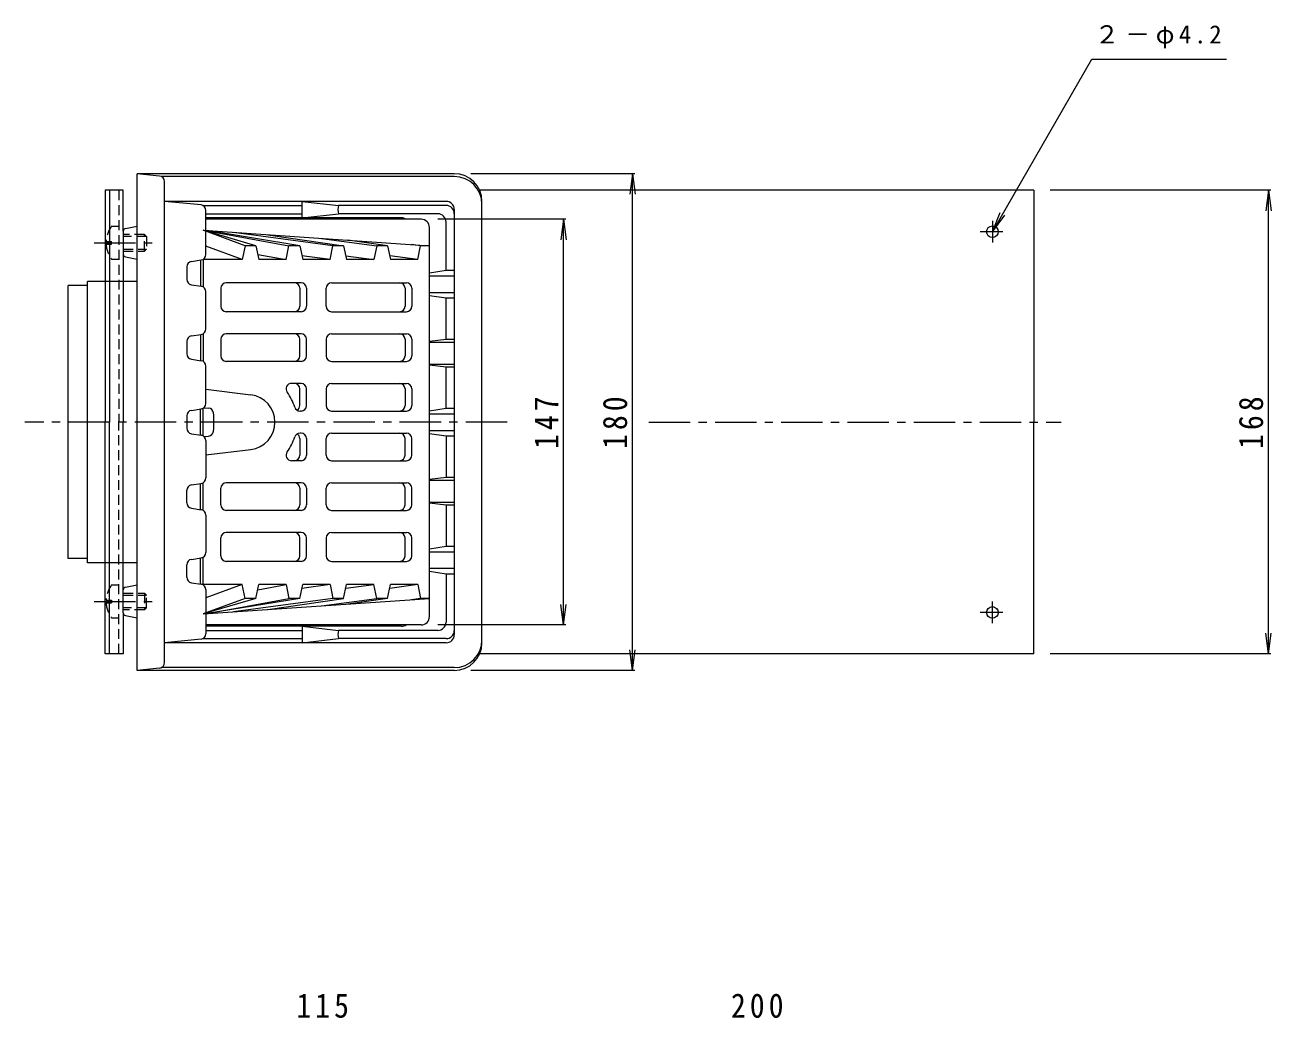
# Model space of a CAD drawing. Units: millimetres, scale not verified. Extents: x -297 to 298, y -412 to 372.
# Drawn here: x -153.5 to 298.1, y 12 to 372 of the extents above; entities that cross this region are included whole.
import ezdxf

# ---------------------------------------------------------------- set-up
doc = ezdxf.new("R2010")
doc.units = ezdxf.units.MM
doc.header["$LTSCALE"] = 3
doc.linetypes.add('CHAIN1', pattern=[8, 5, -1, 1, -1])
doc.linetypes.add('DASHED1', pattern=[1.8, 1.2, -0.6])
for name, color, linetype, lineweight in [('0-0_通り芯', 3, 'Continuous', 9), ('0-1_躯体', 2, 'Continuous', 9), ('0-2_仕上', 6, 'Continuous', 9), ('0-4_その他', 7, 'Continuous', 9), ('0-5_寸法', 7, 'Continuous', 9), ('0-8', 2, 'Continuous', 9), ('0-A', 2, 'DASHED1', 9)]:
    doc.layers.add(name, color=color, linetype=linetype, lineweight=lineweight)
doc.styles.add('ＭＳ ゴシック', font='')
doc.styles.get('ＭＳ ゴシック').set_extended_font_data('MS Gothic')

msp = doc.modelspace()

# ---------------------------------------------------------------- linework, layer by layer
at = {"layer": '0-0_通り芯'}
for p, q in [((-112.896, 138.012), (-112.896, 318.012)), ((2.104, 318.012), (-112.896, 318.012)), ((-104.697, 317.192), (-112.896, 318.012)), ((2.104, 317.012), (-104.045, 317.012)), ((-102.896, 140.822), (-102.896, 315.202)), ((12.104, 148.012), (12.104, 308.012)), ((-117.083, 298.166), (-112.896, 298.964)), ((-117.896, 297.184), (-117.896, 288.839)), ((-117.083, 287.857), (-112.896, 287.059)), ((-137.851, 178.512), (-137.851, 277.512)), ((-130.897, 277.512), (-137.851, 277.512)), ((-112.896, 279.012), (-130.897, 279.012)), ((-130.897, 178.512), (-137.851, 178.512)), ((-117.896, 158.839), (-117.896, 167.184)), ((-117.083, 168.166), (-112.896, 168.964)), ((-117.083, 157.857), (-112.896, 157.059)), ((-104.697, 138.832), (-112.896, 138.012)), ((2.104, 138.012), (-112.896, 138.012)), ((2.104, 139.012), (-104.045, 139.012))]:
    msp.add_line(p, q, dxfattribs=at)
at = {"layer": '0-0_通り芯', "linetype": 'CHAIN1'}
for p, q in [((-128.418, 293.012), (-106.258, 293.012)), ((21.28, 228.012), (-153.522, 228.012)), ((72.599, 228.012), (222.071, 228.012)), ((-128.418, 163.012), (-106.258, 163.012))]:
    msp.add_line(p, q, dxfattribs=at)
at = {"layer": '0-0_通り芯'}
msp.add_lwpolyline([(-112.896, 177.012), (-130.897, 177.012), (-130.897, 279.012)], dxfattribs=at)
for centre, radius, start, end in [((-104.896, 315.202), 2, 0, 84.28885), ((2.104, 308.012), 10, 0, 90), ((2.104, 307.012), 10, 0, 90), ((-116.896, 297.184), 1, 100.78464, 180), ((-116.896, 288.839), 1, 180, 259.21536), ((-116.896, 167.184), 1, 100.78464, 180), ((-116.896, 158.839), 1, 180, 259.21536), ((2.104, 149.012), 10, 270, 0), ((2.104, 148.012), 10, 270, 0), ((-104.896, 140.822), 2, 275.71123, 0)]:
    msp.add_arc(centre, radius, start, end, dxfattribs=at)
at = {"layer": '0-1_躯体'}
for p, q in [((-102.896, 148.012), (-102.896, 308.012)), ((-89.697, 306.692), (-102.896, 308.012)), ((-0.896, 308.012), (-102.896, 308.012)), ((-89.045, 306.512), (-53.005, 306.512)), ((-87.896, 288.746), (-87.896, 304.702)), ((-87.896, 303.512), (-53.005, 303.512)), ((-53.005, 302.012), (-39.896, 303.512)), ((-0.896, 306.512), (-39.896, 306.512)), ((-3.896, 303.512), (-39.896, 303.512)), ((2.104, 305.012), (2.104, 151.012)), ((-17.005, 302.012), (-87.896, 302.012)), ((-0.896, 283.012), (-0.896, 300.512)), ((-93.179, 286.257), (-89.613, 286.766)), ((-94.896, 284.277), (-94.896, 279.746)), ((-6.896, 282.096), (-0.896, 283.012)), ((-6.896, 281.012), (2.104, 281.012)), ((-0.896, 283.012), (2.104, 283.012)), ((-93.179, 277.766), (-89.613, 277.257)), ((-87.896, 261.746), (-87.896, 275.277)), ((-6.896, 275.012), (2.104, 275.012)), ((-6.896, 273.927), (-0.896, 273.012)), ((-0.896, 273.012), (2.104, 273.012)), ((-0.896, 258.012), (-0.896, 273.012)), ((-93.179, 259.257), (-89.613, 259.766)), ((-6.896, 257.292), (-0.896, 258.012)), ((-0.896, 258.012), (2.104, 258.012)), ((-94.896, 257.277), (-94.896, 252.746)), ((-6.896, 257.012), (2.104, 257.012)), ((-93.179, 250.766), (-89.613, 250.257)), ((-6.896, 249.012), (2.104, 249.012)), ((-6.896, 248.731), (-0.896, 248.012)), ((-87.896, 234.746), (-87.896, 248.277)), ((-0.896, 248.012), (2.104, 248.012)), ((-0.896, 233.012), (-0.896, 248.012)), ((-93.179, 232.257), (-89.613, 232.766)), ((-6.896, 232.096), (-0.896, 233.012)), ((-6.896, 231.012), (2.104, 231.012)), ((-0.896, 233.012), (2.104, 233.012)), ((-94.896, 230.277), (-94.896, 225.746)), ((-93.179, 223.766), (-89.613, 223.257)), ((-6.896, 225.012), (2.104, 225.012)), ((-6.896, 223.927), (-0.896, 223.012)), ((-0.896, 223.012), (2.104, 223.012)), ((-0.896, 223.012), (-0.896, 208.012)), ((-87.896, 221.277), (-87.896, 207.746)), ((-6.896, 207.292), (-0.896, 208.012)), ((-0.896, 208.012), (2.104, 208.012)), ((-94.896, 198.746), (-94.896, 203.277)), ((-93.179, 205.257), (-89.613, 205.766)), ((-6.896, 207.012), (2.104, 207.012)), ((-6.896, 199.012), (2.104, 199.012)), ((-6.896, 198.731), (-0.896, 198.012)), ((-93.179, 196.766), (-89.613, 196.257)), ((-87.896, 194.277), (-87.896, 180.746)), ((-0.896, 198.012), (2.104, 198.012)), ((-0.896, 198.012), (-0.896, 183.012)), ((-6.896, 182.096), (-0.896, 183.012)), ((-6.896, 181.012), (2.104, 181.012)), ((-0.896, 183.012), (2.104, 183.012)), ((-94.896, 171.746), (-94.896, 176.277)), ((-93.179, 178.257), (-89.613, 178.766)), ((-6.896, 175.012), (2.104, 175.012)), ((-6.896, 173.927), (-0.896, 173.012)), ((-0.896, 173.012), (2.104, 173.012)), ((-0.896, 173.012), (-0.896, 155.512)), ((-93.179, 169.766), (-89.613, 169.257)), ((-87.896, 167.277), (-87.896, 151.322)), ((-17.005, 154.012), (-87.896, 154.012)), ((-53.005, 154.012), (-39.896, 152.512)), ((-89.697, 149.331), (-102.896, 148.012)), ((-89.045, 149.512), (-53.005, 149.512)), ((-87.896, 152.512), (-53.005, 152.512)), ((-3.896, 152.512), (-39.896, 152.512)), ((-0.896, 149.512), (-39.896, 149.512)), ((-0.896, 148.012), (-102.896, 148.012))]:
    msp.add_line(p, q, dxfattribs=at)
for points in [[(-53.005, 302.012), (-53.005, 308.012), (-39.896, 306.512)], [(-53.005, 154.012), (-53.005, 148.012), (-39.896, 149.512)]]:
    msp.add_lwpolyline(points, dxfattribs=at)
for centre, radius, start, end in [((-0.896, 305.012), 3, 0, 90), ((-89.896, 304.702), 2, 0, 84.28955), ((-33.835, 305.012), 6.244, 166.09993, 193.90007), ((-3.896, 300.512), 3, 0, 90), ((-0.896, 303.512), 3, 0, 90), ((-17.005, 299.012), 3, 56.44051, 90), ((-92.896, 284.277), 2, 98.13071, 180), ((-89.896, 288.746), 2, 278.13071, 0), ((-92.896, 279.746), 2, 180, 261.86929), ((-89.896, 275.277), 2, 0, 81.86929), ((-92.896, 257.277), 2, 98.13071, 180), ((-89.896, 261.746), 2, 278.13071, 0), ((-92.896, 252.746), 2, 180, 261.86929), ((-89.896, 248.277), 2, 0, 81.86929), ((-92.896, 230.277), 2, 98.13071, 180), ((-89.896, 234.746), 2, 278.13071, 0), ((-92.896, 225.746), 2, 180, 261.86929), ((-89.896, 221.277), 2, 0, 81.86929), ((-92.896, 203.277), 2, 98.13071, 180), ((-89.896, 207.746), 2, 278.13071, 0), ((-92.896, 198.746), 2, 180, 261.86929), ((-89.896, 194.277), 2, 0, 81.86929), ((-89.896, 180.746), 2, 278.13071, 0), ((-92.896, 176.277), 2, 98.13071, 180), ((-92.896, 171.746), 2, 180, 261.86929), ((-89.896, 167.277), 2, 0, 81.86929), ((-17.005, 157.012), 3, 270, 303.55844), ((-3.896, 155.512), 3, 270, 0), ((-89.896, 151.322), 2, 275.71045, 0), ((-33.835, 151.012), 6.244, 166.09993, 193.90007), ((-0.896, 152.512), 3, 270, 0), ((-0.896, 151.012), 3, 270, 0)]:
    msp.add_arc(centre, radius, start, end, dxfattribs=at)
at = {"layer": '0-2_仕上'}
for p, q in [((-9.896, 301.512), (-87.896, 301.512)), ((-6.896, 157.512), (-6.896, 298.512)), ((-88.896, 297.512), (-6.896, 291.94)), ((-69.844, 291.94), (-88.896, 297.512)), ((-73.734, 291.94), (-88.896, 297.512)), ((-88.091, 297.457), (-57.824, 291.94)), ((-53.934, 291.94), (-87.491, 297.416)), ((-41.914, 291.94), (-77.908, 296.765)), ((-65.443, 295.918), (-38.024, 291.94)), ((-46.081, 294.602), (-26.004, 291.94)), ((-22.114, 291.94), (-36.503, 293.951)), ((-74.766, 286.912), (-87.896, 291.737)), ((-73.734, 291.94), (-74.766, 286.912)), ((-69.844, 291.94), (-73.734, 291.94)), ((-69.844, 291.94), (-68.756, 286.912)), ((-58.856, 286.912), (-57.824, 291.94)), ((-53.934, 291.94), (-57.824, 291.94)), ((-53.934, 291.94), (-52.846, 286.912)), ((-42.946, 286.912), (-41.914, 291.94)), ((-38.024, 291.94), (-41.914, 291.94)), ((-38.024, 291.94), (-36.936, 286.912)), ((-26.004, 291.94), (-27.037, 286.912)), ((-22.114, 291.94), (-26.004, 291.94)), ((-22.114, 291.94), (-21.026, 286.912)), ((-10.094, 291.94), (-13.406, 292.382)), ((-11.127, 286.912), (-10.094, 291.94)), ((-6.896, 291.94), (-10.094, 291.94)), ((-89.896, 286.726), (-89.896, 277.297)), ((-88.896, 287.014), (-88.896, 277.009)), ((-74.766, 286.912), (-88.896, 286.912)), ((-69.162, 288.79), (-58.856, 286.912)), ((-58.856, 286.912), (-68.756, 286.912)), ((-42.946, 286.912), (-53.142, 288.278)), ((-42.946, 286.912), (-52.846, 286.912)), ((-37.229, 288.263), (-27.037, 286.912)), ((-27.037, 286.912), (-36.936, 286.912)), ((-11.127, 286.912), (-21.321, 288.273)), ((-11.127, 286.912), (-21.026, 286.912)), ((-82.532, 276.512), (-82.532, 270.012)), ((-53.432, 278.512), (-80.532, 278.512)), ((-53.907, 276.512), (-53.907, 270.012)), ((-51.432, 276.512), (-51.432, 270.012)), ((-44.361, 270.012), (-44.361, 276.512)), ((-42.361, 278.512), (-15.26, 278.512)), ((-15.735, 276.512), (-15.735, 270.012)), ((-13.26, 276.512), (-13.26, 270.012)), ((-53.432, 268.012), (-80.532, 268.012)), ((-42.361, 268.012), (-15.26, 268.012)), ((-89.896, 259.726), (-89.896, 250.297)), ((-88.896, 260.014), (-88.896, 250.009)), ((-82.532, 258.012), (-82.532, 252.012)), ((-53.432, 260.012), (-80.532, 260.012)), ((-53.907, 252.012), (-53.907, 258.012)), ((-51.432, 252.012), (-51.432, 258.012)), ((-44.361, 258.012), (-44.361, 252.012)), ((-42.361, 260.012), (-15.26, 260.012)), ((-15.735, 258.012), (-15.735, 252.012)), ((-13.26, 258.012), (-13.26, 252.012)), ((-53.432, 250.012), (-80.532, 250.012)), ((-42.361, 250.012), (-15.26, 250.012)), ((-87.896, 239.891), (-71.7, 237.94)), ((-53.432, 242.012), (-56.896, 242.012)), ((-53.907, 234.012), (-53.907, 240.012)), ((-51.432, 234.012), (-51.432, 240.012)), ((-44.361, 240.012), (-44.361, 234.012)), ((-42.361, 242.012), (-15.26, 242.012)), ((-15.735, 240.012), (-15.735, 234.012)), ((-13.26, 240.012), (-13.26, 234.012)), ((-89.896, 223.297), (-89.896, 232.726)), ((-88.896, 223.009), (-88.896, 233.014)), ((-53.432, 232.012), (-53.818, 232.012)), ((-42.361, 232.012), (-15.26, 232.012)), ((-53.907, 222.012), (-53.907, 216.012)), ((-53.432, 224.012), (-53.818, 224.012)), ((-51.432, 222.012), (-51.432, 216.012)), ((-44.361, 216.012), (-44.361, 222.012)), ((-42.361, 224.012), (-15.26, 224.012)), ((-15.735, 216.012), (-15.735, 222.012)), ((-13.26, 216.012), (-13.26, 222.012)), ((-87.896, 216.132), (-71.7, 218.083)), ((-53.432, 214.012), (-56.896, 214.012)), ((-42.361, 214.012), (-15.26, 214.012)), ((-89.896, 196.297), (-89.896, 205.726)), ((-88.896, 196.009), (-88.896, 206.014)), ((-82.532, 198.012), (-82.532, 204.012)), ((-53.432, 206.012), (-80.532, 206.012)), ((-53.907, 204.012), (-53.907, 198.012)), ((-51.432, 204.012), (-51.432, 198.012)), ((-44.361, 198.012), (-44.361, 204.012)), ((-42.361, 206.012), (-15.26, 206.012)), ((-15.735, 198.012), (-15.735, 204.012)), ((-13.26, 198.012), (-13.26, 204.012)), ((-53.432, 196.012), (-80.532, 196.012)), ((-42.361, 196.012), (-15.26, 196.012)), ((-82.532, 179.512), (-82.532, 186.012)), ((-53.432, 188.012), (-80.532, 188.012)), ((-53.907, 179.512), (-53.907, 186.012)), ((-51.432, 179.512), (-51.432, 186.012)), ((-44.361, 186.012), (-44.361, 179.512)), ((-42.361, 188.012), (-15.26, 188.012)), ((-15.735, 179.512), (-15.735, 186.012)), ((-13.26, 179.512), (-13.26, 186.012)), ((-89.896, 169.297), (-89.896, 178.726)), ((-88.896, 169.009), (-88.896, 179.014)), ((-53.432, 177.512), (-80.532, 177.512)), ((-42.361, 177.512), (-15.26, 177.512)), ((-74.766, 169.112), (-88.896, 169.112)), ((-74.766, 169.112), (-87.896, 164.287)), ((-73.734, 164.084), (-74.766, 169.112)), ((-69.844, 164.084), (-68.756, 169.112)), ((-69.162, 167.233), (-58.856, 169.112)), ((-58.856, 169.112), (-68.756, 169.112)), ((-58.856, 169.112), (-57.824, 164.084)), ((-53.934, 164.084), (-52.846, 169.112)), ((-42.946, 169.112), (-53.142, 167.745)), ((-42.946, 169.112), (-52.846, 169.112)), ((-42.946, 169.112), (-41.914, 164.084)), ((-38.024, 164.084), (-36.936, 169.112)), ((-37.229, 167.76), (-27.037, 169.112)), ((-27.037, 169.112), (-36.936, 169.112)), ((-26.004, 164.084), (-27.037, 169.112)), ((-22.114, 164.084), (-21.026, 169.112)), ((-11.127, 169.112), (-21.321, 167.75)), ((-11.127, 169.112), (-21.026, 169.112)), ((-11.127, 169.112), (-10.094, 164.084)), ((-88.896, 158.512), (-6.896, 164.084)), ((-69.844, 164.084), (-88.896, 158.512)), ((-73.734, 164.084), (-88.896, 158.512)), ((-88.091, 158.566), (-57.824, 164.084)), ((-53.934, 164.084), (-87.491, 158.607)), ((-41.914, 164.084), (-77.908, 159.258)), ((-69.844, 164.084), (-73.734, 164.084)), ((-65.443, 160.105), (-38.024, 164.084)), ((-53.934, 164.084), (-57.824, 164.084)), ((-46.081, 161.421), (-26.004, 164.084)), ((-38.024, 164.084), (-41.914, 164.084)), ((-22.114, 164.084), (-36.503, 162.072)), ((-22.114, 164.084), (-26.004, 164.084)), ((-10.094, 164.084), (-13.406, 163.641)), ((-6.896, 164.084), (-10.094, 164.084)), ((-9.896, 154.512), (-87.896, 154.512))]:
    msp.add_line(p, q, dxfattribs=at)
at = {"layer": '0-2_仕上', "color": 4}
for p, q in [((-88.896, 223.009), (-88.896, 233.014)), ((-88.587, 233.234), (-86.993, 233.095)), ((-88.586, 233.234), (-86.993, 233.095)), ((-88.587, 222.789), (-86.993, 222.928))]:
    msp.add_line(p, q, dxfattribs=at)
at = {"layer": '0-2_仕上'}
for centre, radius, start, end in [((-9.896, 298.512), 3, 0, 90), ((-80.532, 276.512), 2, 90, 180), ((-55.907, 276.512), 2, 0, 90), ((-53.432, 276.512), 2, 0, 90), ((-42.361, 276.512), 2, 90, 180), ((-17.735, 276.512), 2, 0, 90), ((-15.26, 276.512), 2, 0, 90), ((-80.532, 270.012), 2, 180, 270), ((-55.907, 270.012), 2, 270, 0), ((-53.432, 270.012), 2, 270, 0), ((-42.361, 270.012), 2, 180, 270), ((-17.735, 270.012), 2, 270, 0), ((-15.26, 270.012), 2, 270, 0), ((-80.532, 258.012), 2, 90, 180), ((-55.907, 258.012), 2, 0, 90), ((-53.432, 258.012), 2, 0, 90), ((-42.361, 258.012), 2, 90, 180), ((-17.735, 258.012), 2, 0, 90), ((-15.26, 258.012), 2, 0, 90), ((-80.532, 252.012), 2, 180, 270), ((-55.907, 252.012), 2, 270, 0), ((-53.432, 252.012), 2, 270, 0), ((-42.361, 252.012), 2, 180, 270), ((-17.735, 252.012), 2, 270, 0), ((-15.26, 252.012), 2, 270, 0), ((-56.896, 240.012), 2, 90, 216.87004), ((-55.907, 240.012), 2, 0, 90), ((-53.432, 240.012), 2, 0, 90), ((-42.361, 240.012), 2, 90, 180), ((-17.735, 240.012), 2, 0, 90), ((-15.26, 240.012), 2, 0, 90), ((-72.896, 228.012), 10, 276.87036, 83.13005), ((-72.896, 228.012), 18, 17.45766, 36.8699), ((-53.818, 234.012), 2, 197.45796, 270), ((-55.907, 234.012), 2, 301.48555, 0), ((-53.432, 234.012), 2, 270, 0), ((-42.361, 234.012), 2, 180, 270), ((-17.735, 234.012), 2, 270, 0), ((-15.26, 234.012), 2, 270, 0), ((-72.896, 228.012), 18, 323.1301, 342.54234), ((-53.818, 222.012), 2, 90, 162.54204), ((-55.907, 222.012), 2, 0, 58.51445), ((-53.432, 222.012), 2, 0, 90), ((-42.361, 222.012), 2, 90, 180), ((-17.735, 222.012), 2, 0, 90), ((-15.26, 222.012), 2, 0, 90), ((-56.896, 216.012), 2, 143.12996, 270), ((-55.907, 216.012), 2, 270, 0), ((-53.432, 216.012), 2, 270, 0), ((-42.361, 216.012), 2, 180, 270), ((-17.735, 216.012), 2, 270, 0), ((-15.26, 216.012), 2, 270, 0), ((-80.532, 204.012), 2, 90, 180), ((-55.907, 204.012), 2, 0, 90), ((-53.432, 204.012), 2, 0, 90), ((-42.361, 204.012), 2, 90, 180), ((-17.735, 204.012), 2, 0, 90), ((-15.26, 204.012), 2, 0, 90), ((-80.532, 198.012), 2, 180, 270), ((-55.907, 198.012), 2, 270, 0), ((-53.432, 198.012), 2, 270, 0), ((-42.361, 198.012), 2, 180, 270), ((-17.735, 198.012), 2, 270, 0), ((-15.26, 198.012), 2, 270, 0), ((-80.532, 186.012), 2, 90, 180), ((-55.907, 186.012), 2, 0, 90), ((-53.432, 186.012), 2, 0, 90), ((-42.361, 186.012), 2, 90, 180), ((-17.735, 186.012), 2, 0, 90), ((-15.26, 186.012), 2, 0, 90), ((-80.532, 179.512), 2, 180, 270), ((-55.907, 179.512), 2, 270, 0), ((-53.432, 179.512), 2, 270, 0), ((-42.361, 179.512), 2, 180, 270), ((-17.735, 179.512), 2, 270, 0), ((-15.26, 179.512), 2, 270, 0), ((-9.896, 157.512), 3, 270, 0)]:
    msp.add_arc(centre, radius, start, end, dxfattribs=at)
at = {"layer": '0-2_仕上', "color": 4}
for centre, radius, start, end in [((-87.167, 231.103), 2, 6.33817, 85.00002), ((-114.996, 228.012), 30, 353.6618, 6.3382), ((-87.167, 224.921), 2, 274.99998, 353.66183)]:
    msp.add_arc(centre, radius, start, end, dxfattribs=at)
at = {"layer": '0-4_その他'}
for p, q in [((67.544, 318.012), (8.104, 318.012)), ((66.644, 318.012), (65.665, 310.576)), ((66.644, 138.012), (66.644, 318.012)), ((66.644, 318.012), (67.623, 310.576)), ((298.042, 312.012), (218.104, 312.012)), ((297.142, 312.012), (296.163, 304.576)), ((297.142, 144.012), (297.142, 312.012)), ((297.142, 312.012), (298.121, 304.576)), ((42.544, 301.512), (-3.896, 301.512)), ((41.644, 301.512), (40.665, 294.076)), ((41.644, 154.512), (41.644, 301.512)), ((41.644, 301.512), (42.623, 294.076)), ((41.644, 154.512), (40.665, 161.947)), ((41.644, 154.512), (42.623, 161.947)), ((42.544, 154.512), (-3.896, 154.512)), ((297.142, 144.012), (296.163, 151.447)), ((297.142, 144.012), (298.121, 151.447)), ((66.644, 138.012), (65.665, 145.447)), ((66.644, 138.012), (67.623, 145.447)), ((298.042, 144.012), (218.104, 144.012)), ((67.544, 138.012), (8.104, 138.012))]:
    msp.add_line(p, q, dxfattribs=at)
at = {"layer": '0-5_寸法'}
for p, q in [((197.104, 297.012), (233.183, 359.502)), ((233.183, 359.502), (282.007, 359.502)), ((197.104, 297.012), (199.974, 303.941)), ((197.104, 297.012), (201.67, 302.962))]:
    msp.add_line(p, q, dxfattribs=at)
at = {"layer": '0-8'}
for p, q in [((-117.896, 312.012), (-124.496, 312.012)), ((-124.496, 312.012), (-124.496, 228.012)), ((-122.896, 312.012), (-122.896, 228.012)), ((-117.896, 297.184), (-117.896, 312.012)), ((212.104, 312.012), (11.269, 312.012)), ((212.104, 312.012), (212.104, 228.012)), ((-117.896, 288.839), (-117.896, 228.012)), ((-124.496, 144.012), (-124.496, 228.012)), ((-122.896, 144.012), (-122.896, 228.012)), ((-117.896, 167.184), (-117.896, 228.012)), ((212.104, 144.012), (212.104, 228.012)), ((-117.896, 158.839), (-117.896, 144.012)), ((-117.896, 144.012), (-124.496, 144.012)), ((212.104, 144.012), (11.269, 144.012))]:
    msp.add_line(p, q, dxfattribs=at)
at = {"layer": '0-8', "linetype": 'DASHED1'}
for p in [(-119.496, 312.012), (-119.496, 144.012)]:
    msp.add_line(p, (-119.496, 228.012), dxfattribs=at)
at = {"layer": '0-8', "linetype": 'CHAIN1'}
for p, q in [((197.104, 300.903), (197.104, 293.092)), ((200.856, 297.012), (192.7, 297.012)), ((197.104, 155.12), (197.104, 162.932)), ((200.856, 159.012), (192.7, 159.012))]:
    msp.add_line(p, q, dxfattribs=at)
at = {"layer": '0-8'}
for centre in [(197.104, 297.012), (197.104, 159.012)]:
    msp.add_circle(centre, 2.1, dxfattribs=at)
at = {"layer": '0-A'}
for p, q in [((-122.096, 299.012), (-119.496, 299.012)), ((-110.196, 296.012), (-117.896, 296.012)), ((-109.496, 295.312), (-117.896, 295.312)), ((-109.496, 295.312), (-109.496, 290.712)), ((-124.085, 292.533), (-122.096, 292.533)), ((-124.084, 293.491), (-122.096, 293.491)), ((-122.096, 292.533), (-122.096, 293.491)), ((-117.896, 290.712), (-109.496, 290.712)), ((-117.896, 290.012), (-110.196, 290.012)), ((-109.496, 290.712), (-110.196, 290.012)), ((-122.096, 287.012), (-119.496, 287.012)), ((-122.096, 169.011), (-119.496, 169.011)), ((-124.085, 163.49), (-122.096, 163.49)), ((-122.096, 163.49), (-122.096, 162.532)), ((-117.896, 165.312), (-109.496, 165.312)), ((-109.496, 165.312), (-110.196, 166.011)), ((-109.496, 160.712), (-109.496, 165.312)), ((-124.084, 162.532), (-122.096, 162.532)), ((-109.496, 160.712), (-117.896, 160.712)), ((-110.196, 160.012), (-117.896, 160.012)), ((-110.196, 160.012), (-109.496, 160.712)), ((-122.096, 157.012), (-119.496, 157.012))]:
    msp.add_line(p, q, dxfattribs=at)
for points in [[(-110.196, 290.012), (-110.196, 296.012), (-109.496, 295.312)], [(-117.896, 166.011), (-110.196, 166.011), (-110.196, 160.012)]]:
    msp.add_lwpolyline(points, dxfattribs=at)
for centre, start, end in [((-114.096, 293.012), 143.13013, 177.25438), ((-114.096, 293.012), 182.74562, 216.86987), ((-114.096, 163.011), 143.13013, 177.25438), ((-114.096, 163.011), 182.74562, 216.86987)]:
    msp.add_arc(centre, 10, start, end, dxfattribs=at)

# ---------------------------------------------------------------- texts
at = {"layer": '0-4_その他', "color": 2, "char_height": 8.798, "attachment_point": 7, "rotation": 90, "style": 'ＭＳ ゴシック'}
for s, insert in [('\\T1.27;\\W0.9;147', (39.844, 218.262)), ('\\T1.27;\\W0.9;180', (64.844, 218.262)), ('\\T1.27;\\W0.9;168', (295.342, 218.262))]:
    msp.add_mtext(s, dxfattribs=dict(at, insert=insert))
at = {"layer": '0-4_その他', "color": 2, "char_height": 8.798, "attachment_point": 7, "style": 'ＭＳ ゴシック'}
for s, insert in [('\\T1.27;\\W0.9;115', (-55.146, 12)), ('\\T1.27;\\W0.9;200', (102.354, 12))]:
    msp.add_mtext(s, dxfattribs=dict(at, insert=insert))
at = {"layer": '0-5_寸法', "insert": (234.158, 363.436), "char_height": 6.598, "attachment_point": 7, "style": 'ＭＳ ゴシック'}
msp.add_mtext('\\T1.23;２－φ4.2', dxfattribs=at)

doc.saveas('drawing.dxf')
